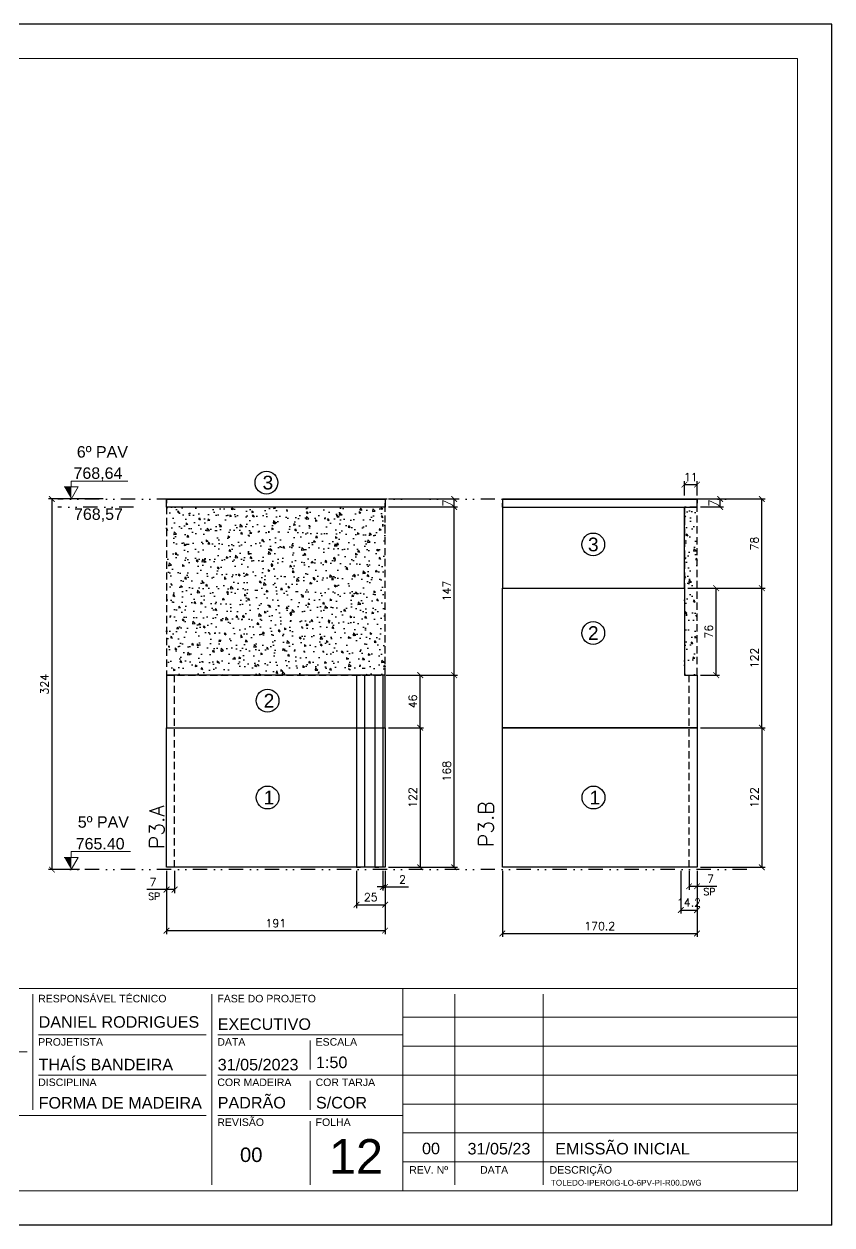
# Model space of a CAD drawing. Extents: x -23436 to 4767, y -4131 to 9755.
# Drawn here: x -19898 to -19191, y 5232 to 6282 of the extents above; entities that cross this region are included whole.
import ezdxf
from ezdxf.enums import TextEntityAlignment as Align

# ---------------------------------------------------------------- set-up
doc = ezdxf.new("R2010")
doc.units = 0
doc.header["$PDMODE"] = 2
doc.header["$PDSIZE"] = 10
doc.linetypes.add('DIVIDE2', pattern=[0.625, 0.25, -0.125, 0, -0.125, 0, -0.125])
doc.linetypes.add('HIDDEN', pattern=[9.525, 6.35, -3.175])
doc.layers.get('0').update_dxf_attribs({"lineweight": 13})
doc.layers.get('Defpoints').update_dxf_attribs({"lineweight": 13})
for name, color, linetype, lineweight in [('A-GENM', 7, 'Continuous', 18), ('FOLHA MB', 7, 'Continuous', 13), ('N° FOLHA', 5, 'Continuous', 13), ('S-FNDN', 7, 'Continuous', 25), ('Sarr 2.2x7', 40, 'Continuous', 9), ('Texto Seção', 7, 'Continuous', 15)]:
    doc.layers.add(name, color=color, linetype=linetype, lineweight=lineweight)
for name, color, linetype in [('Concreto', 250, 'HIDDEN'), ('Cota', 4, 'Continuous'), ('MB Logo', 254, 'Continuous'), ('Nível', 160, 'Continuous'), ('Painéis', 30, 'Continuous'), ('Romaneio', 10, 'Continuous'), ('Sarr 7x7', 104, 'Continuous'), ('Sarrafo de Pressão', 42, 'HIDDEN'), ('Texto Nível', 251, 'Continuous')]:
    doc.layers.add(name, color=color, linetype=linetype)
doc.layers.add('Laje_Perimetro', color=7, linetype='Continuous', plot=False)
doc.styles.add('ARIAL', font='arial.ttf', dxfattribs={"oblique": 15, "height": 25})
doc.styles.add('MB_C01', font='arial.ttf', dxfattribs={"height": 1.3})
doc.styles.add('MB_C02', font='arial.ttf', dxfattribs={"height": 2})
doc.styles.add('MB_C03', font='arial.ttf', dxfattribs={"height": 2.5})
doc.styles.add('MB_C04', font='arial.ttf', dxfattribs={"height": 6})
doc.styles.add('REGUA-120', font='ROMANS.shx', dxfattribs={"height": 15})
doc.styles.add('ROMANS', font='romans.shx')
doc.dimstyles.new('Cota Paínel', dxfattribs={"dimtxt": 7, "dimasz": 5, "dimexe": 3, "dimexo": 3, "dimgap": 3, "dimtad": 1, "dimdec": 1, "dimzin": 12, "dimdsep": 46, "dimtxsty": 'ROMANS', "dimblk": 'ARCHTICK', "dimcen": 0, "dimclrd": 4, "dimclre": 4, "dimclrt": 1, "dimadec": 1, "dimazin": 3, "dimtfac": 1, "dimtdec": 1, "dimtmove": 0, "dimatfit": 3, "dimldrblk": 'OBLIQUE', "dimfxl": 0, "dimtolj": 1, "dimtzin": 12, "dimarcsym": 0})
doc.dimstyles.new('PAINEL', dxfattribs={"dimtxt": 7, "dimasz": 5, "dimexe": 3, "dimexo": 3, "dimgap": 3, "dimtad": 1, "dimdec": 1, "dimzin": 12, "dimdsep": 46, "dimtxsty": 'ROMANS', "dimblk": 'ARCHTICK', "dimcen": 0, "dimclrd": 4, "dimclre": 4, "dimclrt": 1, "dimadec": 1, "dimazin": 3, "dimtfac": 1, "dimtdec": 1, "dimtmove": 0, "dimatfit": 3, "dimldrblk": 'OBLIQUE', "dimfxl": 0, "dimtolj": 1, "dimtzin": 12, "dimarcsym": 0})

# ---------------------------------------------------------------- blocks, each defined once
blk = doc.blocks.new('A$C169d8357')
at = {"layer": 'FOLHA MB', "color": 1}
for p, q in [((1109.8, 356.7), (70, 356.7)), ((786.6, 351.7), (786.6, 250.7)), ((943.1, 351.7), (943.1, 185)), ((1109.8, 356.7), (1109.8, 179.9)), ((1455, 356.7), (1109.8, 356.7)), ((1155.3, 185), (1155.3, 351.7)), ((1232.6, 351.7), (1232.6, 185)), ((1455, 331.5), (1109.8, 331.5)), ((938.1, 316.3), (791.6, 316.3)), ((1109.8, 316.3), (948.2, 316.3)), ((1029, 311.3), (1029, 286)), ((1455, 306.2), (1109.8, 306.2)), ((781.5, 301.2), (450.7, 301.2)), ((938.1, 281), (791.6, 281)), ((1109.8, 281), (948.2, 281)), ((1029, 275.9), (1029, 250.7)), ((1455, 281), (1109.8, 281)), ((1455, 255.7), (1109.8, 255.7)), ((938.1, 245.6), (450.7, 245.6)), ((1109.8, 245.6), (948.2, 245.6)), ((1029, 240.6), (1029, 185)), ((1455, 230.4), (1109.8, 230.4)), ((1455, 205.2), (1109.8, 205.2))]:
    blk.add_line(p, q, dxfattribs=at)
for points in [[(0, 1199.9), (0, 149.9), (1485, 149.9), (1485, 1199.9)], [(70, 1169.9), (70, 179.9), (1455, 179.9), (1455, 1169.9)]]:
    blk.add_lwpolyline(points, close=True, dxfattribs=at)
at = {"layer": 'FOLHA MB', "color": 6, "style": 'MB_C01'}
for s, height, p in [('RESPONSÁVEL TÉCNICO', 6.566, (791.2, 344.6)), ('FASE DO PROJETO', 6.566, (947.8, 344.6)), ('PROJETISTA', 6.57, (791.2, 306.7)), ('DATA', 6.57, (947.8, 306.7)), ('ESCALA', 6.57, (1033.7, 306.7)), ('DISCIPLINA', 6.57, (791.2, 271.4)), ('COR MADEIRA', 6.566, (947.8, 271.4)), ('COR TARJA', 6.57, (1033.7, 271.4)), ('REVISÃO', 6.57, (947.8, 236.5)), ('FOLHA', 6.57, (1033.7, 236.5))]:
    blk.add_text(s, height=height, dxfattribs=at).set_placement(p)
at = {"layer": 'FOLHA MB', "color": 5}
for s, height, style, p in [('DANIEL RODRIGUES', 10.102, 'MB_C02', (791.6, 322.4)), ('EXECUTIVO', 10.1, 'MB_C02', (948.1, 320.5)), ('THAÍS BANDEIRA', 10.102, 'MB_C02', (791.5, 285.1)), ('31/05/2023', 10.1, 'MB_C02', (948.1, 285.1)), ('1:50', 10.1, 'MB_C02', (1034, 287.1)), ('PADRÃO', 10.1, 'MB_C02', (948.1, 251.8)), ('FORMA DE MADEIRA', 10.102, 'MB_C02', (791.6, 251.7)), ('S/COR', 10.1, 'MB_C02', (1034, 251.8)), ('00', 10.1, 'MB_C02', (1126.7, 211.8)), ('31/05/23', 10.1, 'MB_C02', (1166.5, 211.6)), ('EMISSÃO INICIAL', 10.102, 'MB_C02', (1243.1, 211.6)), ('00', 12.63, 'MB_C03', (967.6, 205))]:
    blk.add_text(s, height=height, dxfattribs=dict(at, style=style)).set_placement(p)
at = {"layer": 'FOLHA MB', "color": 6, "style": 'MB_C01'}
for s, p in [('REV. Nº', (1132.5, 198.1)), ('DATA', (1189.7, 198.1)), ('DESCRIÇÃO', (1265.5, 198.1))]:
    blk.add_text(s, height=6.57, dxfattribs=at).set_placement(p, align=Align.MIDDLE_CENTER)
at = {"layer": 'FOLHA MB', "insert": (1239.4, 189.4), "char_height": 5.051, "width": 210.818, "attachment_point": 1, "style": 'MB_C04'}
blk.add_mtext('TOLEDO-IPEROIG-LO-6PV-PI-R00.DWG', dxfattribs=at)
blk = doc.blocks.new('_ArchTick')
at = {"color": 0, "linetype": 'ByBlock', "const_width": 0.15}
blk.add_lwpolyline([(-0.5, -0.5), (0.5, 0.5)], dxfattribs=at)
blk = doc.blocks.new('*D1517')
at = {"layer": 'Cota', "color": 4, "lineweight": -2, "transparency": 16777216}
for p, q in [((-19773, 5542), (-19773, 5522.5)), ((-19766, 5542), (-19766, 5522.5)), ((-19773, 5525.5), (-19790.2, 5525.5)), ((-19766, 5525.5), (-19773, 5525.5))]:
    blk.add_line(p, q, dxfattribs=at)
at = {"layer": 'Defpoints', "color": 0, "transparency": 16777216}
for p in [(-19773, 5545), (-19766, 5545), (-19773, 5525.5)]:
    blk.add_point(p, dxfattribs=at)
at = {"layer": 'Cota', "color": 4, "lineweight": -2, "transparency": 16777216, "xscale": 5, "yscale": 5, "zscale": 5, "rotation": 180}
blk.add_blockref('_ArchTick', (-19773, 5525.5), dxfattribs=at)
at = {"layer": 'Cota', "color": 4, "lineweight": -2, "transparency": 16777216, "xscale": 5, "yscale": 5, "zscale": 5}
blk.add_blockref('_ArchTick', (-19766, 5525.5), dxfattribs=at)
at = {"layer": 'Cota', "color": 1, "transparency": 16777216, "insert": (-19784.9, 5532), "char_height": 7, "attachment_point": 5, "style": 'ROMANS'}
blk.add_mtext('\\A1;7', dxfattribs=at)
blk = doc.blocks.new('_OBLIQUE')
at = {"color": 0, "linetype": 'ByBlock', "lineweight": -2}
for p, q in [((0, 0), (-1, 0)), ((-0.5, -0.5), (0.5, 0.5))]:
    blk.add_line(p, q, dxfattribs=at)
blk = doc.blocks.new('*D1518')
at = {"layer": 'Cota', "color": 4, "lineweight": -2, "transparency": 16777216}
for p, q in [((-19579, 5667), (-19548.3, 5667)), ((-19551.3, 5667), (-19551.3, 5545)), ((-19579, 5545), (-19548.3, 5545))]:
    blk.add_line(p, q, dxfattribs=at)
at = {"layer": 'Defpoints', "color": 0, "transparency": 16777216}
for p in [(-19582, 5667), (-19582, 5545), (-19551.3, 5545)]:
    blk.add_point(p, dxfattribs=at)
at = {"layer": 'Cota', "color": 4, "lineweight": -2, "transparency": 16777216, "xscale": 5, "yscale": 5, "zscale": 5}
for p, rotation in [((-19551.3, 5667), 90), ((-19551.3, 5545), 270)]:
    blk.add_blockref('_ArchTick', p, dxfattribs=dict(at, rotation=rotation))
at = {"layer": 'Cota', "color": 1, "transparency": 16777216, "insert": (-19557.8, 5606), "char_height": 7, "attachment_point": 5, "rotation": 90, "style": 'ROMANS'}
blk.add_mtext('\\A1;122', dxfattribs=at)
blk = doc.blocks.new('*D1519')
at = {"layer": 'Cota', "color": 4, "lineweight": -2, "transparency": 16777216}
for p, q in [((-19773, 5542), (-19773, 5486.6)), ((-19582, 5542), (-19582, 5486.6)), ((-19773, 5489.6), (-19582, 5489.6))]:
    blk.add_line(p, q, dxfattribs=at)
at = {"layer": 'Defpoints', "color": 0, "transparency": 16777216}
for p in [(-19773, 5545), (-19582, 5545), (-19582, 5489.6)]:
    blk.add_point(p, dxfattribs=at)
at = {"layer": 'Cota', "color": 4, "lineweight": -2, "transparency": 16777216, "xscale": 5, "yscale": 5, "zscale": 5, "rotation": 180}
blk.add_blockref('_ArchTick', (-19773, 5489.6), dxfattribs=at)
at = {"layer": 'Cota', "color": 4, "lineweight": -2, "transparency": 16777216, "xscale": 5, "yscale": 5, "zscale": 5}
blk.add_blockref('_ArchTick', (-19582, 5489.6), dxfattribs=at)
at = {"layer": 'Cota', "color": 1, "transparency": 16777216, "insert": (-19677.5, 5496.1), "char_height": 7, "attachment_point": 5, "style": 'ROMANS'}
blk.add_mtext('\\A1;191', dxfattribs=at)
blk = doc.blocks.new('*D1520')
at = {"layer": 'Defpoints', "color": 0, "transparency": 16777216}
for p in [(-19584, 5545), (-19582, 5545), (-19582, 5527.8)]:
    blk.add_point(p, dxfattribs=at)
at = {"layer": 'S-FNDN', "color": 4, "lineweight": -2, "transparency": 16777216}
for p, q in [((-19584, 5542), (-19584, 5524.8)), ((-19582, 5542), (-19582, 5524.8)), ((-19584, 5527.8), (-19589, 5527.8)), ((-19584, 5527.8), (-19582, 5527.8)), ((-19582, 5527.8), (-19561.4, 5527.8))]:
    blk.add_line(p, q, dxfattribs=at)
at = {"layer": 'S-FNDN', "color": 4, "lineweight": -2, "transparency": 16777216, "xscale": 5, "yscale": 5, "zscale": 5}
blk.add_blockref('_ArchTick', (-19584, 5527.8), dxfattribs=at)
at = {"layer": 'S-FNDN', "color": 4, "lineweight": -2, "transparency": 16777216, "xscale": 5, "yscale": 5, "zscale": 5, "rotation": 180}
blk.add_blockref('_ArchTick', (-19582, 5527.8), dxfattribs=at)
at = {"layer": 'S-FNDN', "color": 1, "transparency": 16777216, "insert": (-19566.7, 5534.3), "char_height": 7, "attachment_point": 5, "style": 'ROMANS'}
blk.add_mtext('\\A1;2', dxfattribs=at)
blk = doc.blocks.new('*D1521')
at = {"layer": 'Defpoints', "color": 0, "transparency": 16777216}
for p in [(-19607, 5545), (-19582, 5545), (-19582, 5512.3)]:
    blk.add_point(p, dxfattribs=at)
at = {"layer": 'S-FNDN', "color": 4, "lineweight": -2, "transparency": 16777216}
for p, q in [((-19607, 5542), (-19607, 5509.3)), ((-19582, 5542), (-19582, 5509.3)), ((-19607, 5512.3), (-19582, 5512.3))]:
    blk.add_line(p, q, dxfattribs=at)
at = {"layer": 'S-FNDN', "color": 4, "lineweight": -2, "transparency": 16777216, "xscale": 5, "yscale": 5, "zscale": 5, "rotation": 180}
blk.add_blockref('_ArchTick', (-19607, 5512.3), dxfattribs=at)
at = {"layer": 'S-FNDN', "color": 4, "lineweight": -2, "transparency": 16777216, "xscale": 5, "yscale": 5, "zscale": 5}
blk.add_blockref('_ArchTick', (-19582, 5512.3), dxfattribs=at)
at = {"layer": 'S-FNDN', "color": 1, "transparency": 16777216, "insert": (-19594.5, 5518.8), "char_height": 7, "attachment_point": 5, "style": 'ROMANS'}
blk.add_mtext('\\A1;25', dxfattribs=at)
blk = doc.blocks.new('*D1522')
at = {"layer": 'Cota', "color": 4, "lineweight": -2, "transparency": 16777216}
for p, q in [((-19579, 5867), (-19518.6, 5867)), ((-19579, 5860), (-19518.6, 5860)), ((-19521.6, 5860), (-19521.6, 5867))]:
    blk.add_line(p, q, dxfattribs=at)
at = {"layer": 'Defpoints', "color": 0, "transparency": 16777216}
for p in [(-19582, 5867), (-19582, 5860), (-19521.6, 5867)]:
    blk.add_point(p, dxfattribs=at)
at = {"layer": 'Cota', "color": 4, "lineweight": -2, "transparency": 16777216, "xscale": 5, "yscale": 5, "zscale": 5}
for p, rotation in [((-19521.6, 5867), 90), ((-19521.6, 5860), 270)]:
    blk.add_blockref('_ArchTick', p, dxfattribs=dict(at, rotation=rotation))
at = {"layer": 'Cota', "color": 1, "transparency": 16777216, "insert": (-19528.1, 5863.5), "char_height": 7, "attachment_point": 5, "rotation": 90, "style": 'ROMANS'}
blk.add_mtext('\\A1;7', dxfattribs=at)
blk = doc.blocks.new('*D1552')
at = {"layer": 'Cota', "color": 4, "lineweight": -2, "transparency": 16777216}
for p, q in [((-19581, 5713), (-19548.3, 5713)), ((-19551.3, 5667), (-19551.3, 5713)), ((-19579, 5667), (-19548.3, 5667))]:
    blk.add_line(p, q, dxfattribs=at)
at = {"layer": 'Defpoints', "color": 0, "transparency": 16777216}
for p in [(-19584, 5713), (-19551.3, 5713), (-19582, 5667)]:
    blk.add_point(p, dxfattribs=at)
at = {"layer": 'Cota', "color": 4, "lineweight": -2, "transparency": 16777216, "xscale": 5, "yscale": 5, "zscale": 5}
for p, rotation in [((-19551.3, 5713), 90), ((-19551.3, 5667), 270)]:
    blk.add_blockref('_ArchTick', p, dxfattribs=dict(at, rotation=rotation))
at = {"layer": 'Cota', "color": 1, "transparency": 16777216, "insert": (-19557.8, 5690), "char_height": 7, "attachment_point": 5, "rotation": 90, "style": 'ROMANS'}
blk.add_mtext('\\A1;46', dxfattribs=at)
blk = doc.blocks.new('*D1553')
at = {"layer": 'Cota', "color": 4, "lineweight": -2, "transparency": 16777216}
for p, q in [((-19579, 5860), (-19518.6, 5860)), ((-19521.6, 5713), (-19521.6, 5860)), ((-19579, 5713), (-19518.6, 5713))]:
    blk.add_line(p, q, dxfattribs=at)
at = {"layer": 'Defpoints', "color": 0, "transparency": 16777216}
for p in [(-19582, 5860), (-19521.6, 5860), (-19582, 5713)]:
    blk.add_point(p, dxfattribs=at)
at = {"layer": 'Cota', "color": 4, "lineweight": -2, "transparency": 16777216, "xscale": 5, "yscale": 5, "zscale": 5}
for p, rotation in [((-19521.6, 5860), 90), ((-19521.6, 5713), 270)]:
    blk.add_blockref('_ArchTick', p, dxfattribs=dict(at, rotation=rotation))
at = {"layer": 'Cota', "color": 1, "transparency": 16777216, "insert": (-19528.1, 5786.5), "char_height": 7, "attachment_point": 5, "rotation": 90, "style": 'ROMANS'}
blk.add_mtext('\\A1;147', dxfattribs=at)
blk = doc.blocks.new('*D1554')
at = {"layer": 'Cota', "color": 4, "lineweight": -2, "transparency": 16777216}
for p, q in [((-19581, 5713), (-19518.6, 5713)), ((-19521.6, 5545), (-19521.6, 5713)), ((-19579, 5545), (-19518.6, 5545))]:
    blk.add_line(p, q, dxfattribs=at)
at = {"layer": 'Defpoints', "color": 0, "transparency": 16777216}
for p in [(-19584, 5713), (-19521.6, 5713), (-19582, 5545)]:
    blk.add_point(p, dxfattribs=at)
at = {"layer": 'Cota', "color": 4, "lineweight": -2, "transparency": 16777216, "xscale": 5, "yscale": 5, "zscale": 5}
for p, rotation in [((-19521.6, 5713), 90), ((-19521.6, 5545), 270)]:
    blk.add_blockref('_ArchTick', p, dxfattribs=dict(at, rotation=rotation))
at = {"layer": 'Cota', "color": 1, "transparency": 16777216, "insert": (-19528.1, 5629), "char_height": 7, "attachment_point": 5, "rotation": 90, "style": 'ROMANS'}
blk.add_mtext('\\A1;168', dxfattribs=at)
blk = doc.blocks.new('*D1590')
at = {"layer": 'Cota', "color": 4, "lineweight": -2, "transparency": 16777216}
for p, q in [((-19479.5, 5542), (-19479.5, 5484.1)), ((-19309.3, 5542), (-19309.3, 5484.1)), ((-19479.5, 5487.1), (-19309.3, 5487.1))]:
    blk.add_line(p, q, dxfattribs=at)
at = {"layer": 'Defpoints', "color": 0, "transparency": 16777216}
for p in [(-19479.5, 5545), (-19309.3, 5545), (-19309.3, 5487.1)]:
    blk.add_point(p, dxfattribs=at)
at = {"layer": 'Cota', "color": 4, "lineweight": -2, "transparency": 16777216, "xscale": 5, "yscale": 5, "zscale": 5, "rotation": 180}
blk.add_blockref('_ArchTick', (-19479.5, 5487.1), dxfattribs=at)
at = {"layer": 'Cota', "color": 4, "lineweight": -2, "transparency": 16777216, "xscale": 5, "yscale": 5, "zscale": 5}
blk.add_blockref('_ArchTick', (-19309.3, 5487.1), dxfattribs=at)
at = {"layer": 'Cota', "color": 1, "transparency": 16777216, "insert": (-19394.4, 5493.6), "char_height": 7, "attachment_point": 5, "style": 'ROMANS'}
blk.add_mtext('\\A1;170.2', dxfattribs=at)
blk = doc.blocks.new('*D1591')
at = {"layer": 'Cota', "color": 4, "lineweight": -2, "transparency": 16777216}
for p, q in [((-19306.3, 5667), (-19249.7, 5667)), ((-19252.7, 5667), (-19252.7, 5545)), ((-19306.3, 5545), (-19249.7, 5545))]:
    blk.add_line(p, q, dxfattribs=at)
at = {"layer": 'Defpoints', "color": 0, "transparency": 16777216}
for p in [(-19309.3, 5667), (-19309.3, 5545), (-19252.7, 5545)]:
    blk.add_point(p, dxfattribs=at)
at = {"layer": 'Cota', "color": 4, "lineweight": -2, "transparency": 16777216, "xscale": 5, "yscale": 5, "zscale": 5}
for p, rotation in [((-19252.7, 5667), 90), ((-19252.7, 5545), 270)]:
    blk.add_blockref('_ArchTick', p, dxfattribs=dict(at, rotation=rotation))
at = {"layer": 'Cota', "color": 1, "transparency": 16777216, "insert": (-19259.2, 5606), "char_height": 7, "attachment_point": 5, "rotation": 90, "style": 'ROMANS'}
blk.add_mtext('\\A1;122', dxfattribs=at)
blk = doc.blocks.new('*D1592')
at = {"layer": 'Cota', "color": 4, "lineweight": -2, "transparency": 16777216}
for p, q in [((-19317.3, 5867), (-19249.7, 5867)), ((-19252.7, 5789), (-19252.7, 5867)), ((-19317.3, 5789), (-19249.7, 5789))]:
    blk.add_line(p, q, dxfattribs=at)
at = {"layer": 'Defpoints', "color": 0, "transparency": 16777216}
for p in [(-19320.3, 5867), (-19252.7, 5867), (-19320.3, 5789)]:
    blk.add_point(p, dxfattribs=at)
at = {"layer": 'Cota', "color": 4, "lineweight": -2, "transparency": 16777216, "xscale": 5, "yscale": 5, "zscale": 5}
for p, rotation in [((-19252.7, 5867), 90), ((-19252.7, 5789), 270)]:
    blk.add_blockref('_ArchTick', p, dxfattribs=dict(at, rotation=rotation))
at = {"layer": 'Cota', "color": 1, "transparency": 16777216, "insert": (-19259.2, 5828), "char_height": 7, "attachment_point": 5, "rotation": 90, "style": 'ROMANS'}
blk.add_mtext('\\A1;78', dxfattribs=at)
blk = doc.blocks.new('*D1593')
at = {"layer": 'Cota', "color": 4, "lineweight": -2, "transparency": 16777216}
for p, q in [((-19323.5, 5542), (-19323.5, 5504.6)), ((-19309.3, 5542), (-19309.3, 5504.6)), ((-19323.5, 5507.6), (-19309.3, 5507.6))]:
    blk.add_line(p, q, dxfattribs=at)
at = {"layer": 'Defpoints', "color": 0, "transparency": 16777216}
for p in [(-19323.5, 5545), (-19309.3, 5545), (-19309.3, 5507.6)]:
    blk.add_point(p, dxfattribs=at)
at = {"layer": 'Cota', "color": 4, "lineweight": -2, "transparency": 16777216, "xscale": 5, "yscale": 5, "zscale": 5, "rotation": 180}
blk.add_blockref('_ArchTick', (-19323.5, 5507.6), dxfattribs=at)
at = {"layer": 'Cota', "color": 4, "lineweight": -2, "transparency": 16777216, "xscale": 5, "yscale": 5, "zscale": 5}
blk.add_blockref('_ArchTick', (-19309.3, 5507.6), dxfattribs=at)
at = {"layer": 'Cota', "color": 1, "transparency": 16777216, "insert": (-19316.4, 5514.1), "char_height": 7, "attachment_point": 5, "style": 'ROMANS'}
blk.add_mtext('\\A1;14.2', dxfattribs=at)
blk = doc.blocks.new('*D1594')
at = {"layer": 'Cota', "color": 4, "lineweight": -2, "transparency": 16777216}
for p, q in [((-19316.3, 5542), (-19316.3, 5525.4)), ((-19309.3, 5542), (-19309.3, 5525.4)), ((-19316.3, 5528.4), (-19309.3, 5528.4)), ((-19309.3, 5528.4), (-19292.1, 5528.4))]:
    blk.add_line(p, q, dxfattribs=at)
at = {"layer": 'Defpoints', "color": 0, "transparency": 16777216}
for p in [(-19316.3, 5545), (-19309.3, 5545), (-19309.3, 5528.4)]:
    blk.add_point(p, dxfattribs=at)
at = {"layer": 'Cota', "color": 4, "lineweight": -2, "transparency": 16777216, "xscale": 5, "yscale": 5, "zscale": 5, "rotation": 180}
blk.add_blockref('_ArchTick', (-19316.3, 5528.4), dxfattribs=at)
at = {"layer": 'Cota', "color": 4, "lineweight": -2, "transparency": 16777216, "xscale": 5, "yscale": 5, "zscale": 5}
blk.add_blockref('_ArchTick', (-19309.3, 5528.4), dxfattribs=at)
at = {"layer": 'Cota', "color": 1, "transparency": 16777216, "insert": (-19297.5, 5534.9), "char_height": 7, "attachment_point": 5, "style": 'ROMANS'}
blk.add_mtext('\\A1;7', dxfattribs=at)
blk = doc.blocks.new('*D1595')
at = {"layer": 'Cota', "color": 4, "lineweight": -2, "transparency": 16777216}
for p, q in [((-19317.3, 5789), (-19249.7, 5789)), ((-19252.7, 5667), (-19252.7, 5789)), ((-19306.3, 5667), (-19249.7, 5667))]:
    blk.add_line(p, q, dxfattribs=at)
at = {"layer": 'Defpoints', "color": 0, "transparency": 16777216}
for p in [(-19320.3, 5789), (-19252.7, 5789), (-19309.3, 5667)]:
    blk.add_point(p, dxfattribs=at)
at = {"layer": 'Cota', "color": 4, "lineweight": -2, "transparency": 16777216, "xscale": 5, "yscale": 5, "zscale": 5}
for p, rotation in [((-19252.7, 5789), 90), ((-19252.7, 5667), 270)]:
    blk.add_blockref('_ArchTick', p, dxfattribs=dict(at, rotation=rotation))
at = {"layer": 'Cota', "color": 1, "transparency": 16777216, "insert": (-19259.2, 5728), "char_height": 7, "attachment_point": 5, "rotation": 90, "style": 'ROMANS'}
blk.add_mtext('\\A1;122', dxfattribs=at)
blk = doc.blocks.new('*D1596')
at = {"layer": 'Cota', "color": 4, "lineweight": -2, "transparency": 16777216}
for p, q in [((-19320.3, 5870), (-19320.3, 5882.6)), ((-19309.3, 5870), (-19309.3, 5882.6)), ((-19320.3, 5879.6), (-19309.3, 5879.6))]:
    blk.add_line(p, q, dxfattribs=at)
at = {"layer": 'Defpoints', "color": 0, "transparency": 16777216}
for p in [(-19309.3, 5879.6), (-19320.3, 5867), (-19309.3, 5867)]:
    blk.add_point(p, dxfattribs=at)
at = {"layer": 'Cota', "color": 4, "lineweight": -2, "transparency": 16777216, "xscale": 5, "yscale": 5, "zscale": 5, "rotation": 180}
blk.add_blockref('_ArchTick', (-19320.3, 5879.6), dxfattribs=at)
at = {"layer": 'Cota', "color": 4, "lineweight": -2, "transparency": 16777216, "xscale": 5, "yscale": 5, "zscale": 5}
blk.add_blockref('_ArchTick', (-19309.3, 5879.6), dxfattribs=at)
at = {"layer": 'Cota', "color": 1, "transparency": 16777216, "insert": (-19314.8, 5886.1), "char_height": 7, "attachment_point": 5, "style": 'ROMANS'}
blk.add_mtext('\\A1;11', dxfattribs=at)
blk = doc.blocks.new('*D1597')
at = {"layer": 'Cota', "color": 4, "lineweight": -2, "transparency": 16777216}
for p, q in [((-19317.3, 5789), (-19289.6, 5789)), ((-19292.6, 5713), (-19292.6, 5789)), ((-19306.3, 5713), (-19289.6, 5713))]:
    blk.add_line(p, q, dxfattribs=at)
at = {"layer": 'Defpoints', "color": 0, "transparency": 16777216}
for p in [(-19320.3, 5789), (-19292.6, 5789), (-19309.3, 5713)]:
    blk.add_point(p, dxfattribs=at)
at = {"layer": 'Cota', "color": 4, "lineweight": -2, "transparency": 16777216, "xscale": 5, "yscale": 5, "zscale": 5}
for p, rotation in [((-19292.6, 5789), 90), ((-19292.6, 5713), 270)]:
    blk.add_blockref('_ArchTick', p, dxfattribs=dict(at, rotation=rotation))
at = {"layer": 'Cota', "color": 1, "transparency": 16777216, "insert": (-19299.1, 5751), "char_height": 7, "attachment_point": 5, "rotation": 90, "style": 'ROMANS'}
blk.add_mtext('\\A1;76', dxfattribs=at)
blk = doc.blocks.new('*D1599')
at = {"layer": 'A-GENM', "color": 4, "lineweight": -2, "transparency": 16777216}
for p, q in [((-19306.3, 5867), (-19286.1, 5867)), ((-19306.3, 5860), (-19286.1, 5860)), ((-19289.1, 5860), (-19289.1, 5867))]:
    blk.add_line(p, q, dxfattribs=at)
at = {"layer": 'Defpoints', "color": 0, "transparency": 16777216}
for p in [(-19309.3, 5867), (-19309.3, 5860), (-19289.1, 5867)]:
    blk.add_point(p, dxfattribs=at)
at = {"layer": 'A-GENM', "color": 4, "lineweight": -2, "transparency": 16777216, "xscale": 5, "yscale": 5, "zscale": 5}
for p, rotation in [((-19289.1, 5867), 90), ((-19289.1, 5860), 270)]:
    blk.add_blockref('_ArchTick', p, dxfattribs=dict(at, rotation=rotation))
at = {"layer": 'A-GENM', "color": 1, "transparency": 16777216, "insert": (-19295.6, 5863.5), "char_height": 7, "attachment_point": 5, "rotation": 90, "style": 'ROMANS'}
blk.add_mtext('\\A1;7', dxfattribs=at)
blk = doc.blocks.new('*D1638')
at = {"layer": 'Cota', "color": 4, "lineweight": -2, "transparency": 16777216}
for p, q in [((-19828.5, 5867), (-19876.2, 5867)), ((-19873.2, 5867), (-19873.2, 5543)), ((-19849.2, 5543), (-19876.2, 5543))]:
    blk.add_line(p, q, dxfattribs=at)
at = {"layer": 'Defpoints', "color": 0, "transparency": 16777216}
for p in [(-19825.5, 5867), (-19873.2, 5543), (-19846.2, 5543)]:
    blk.add_point(p, dxfattribs=at)
at = {"layer": 'Cota', "color": 4, "lineweight": -2, "transparency": 16777216, "xscale": 5, "yscale": 5, "zscale": 5}
for p, rotation in [((-19873.2, 5867), 90), ((-19873.2, 5543), 270)]:
    blk.add_blockref('_ArchTick', p, dxfattribs=dict(at, rotation=rotation))
at = {"layer": 'Cota', "color": 1, "transparency": 16777216, "insert": (-19879.7, 5705), "char_height": 7, "attachment_point": 5, "rotation": 90, "style": 'ROMANS'}
blk.add_mtext('\\A1;324', dxfattribs=at)

msp = doc.modelspace()

# ---------------------------------------------------------------- hatches: boundary and pattern name
at = {"layer": 'Concreto'}
h = msp.add_hatch(dxfattribs=at)
h.set_pattern_fill('AR-CONC', color=256, scale=0.1, angle=-90)
h.set_pattern_definition([(320, (-4761.961, 15010.896), (-1.593909, -18.218467), [1.905, -20.955]), (265, (-4761.961, 15010.896), (19.105685, 3.524342), [1.524, -16.764058]), (10.45144, (-4762.094, 15009.378), (17.511775, -14.694125), [1.619, -17.809024]), (316.1842, (-4756.88, 15010.896), (-4.204233, -27.107904), [2.8575, -31.4325]), (6.63556, (-4757.231, 15008.637), (24.742612, -23.740413), [2.428502, -26.71356]), (261.18415, (-4756.88, 15010.896), (24.742612, -23.740413), [2.285997, -25.145973]), (291, (-4758.151, 15008.356), (-10.22652, -15.161439), [1.905, -20.955]), (236, (-4758.151, 15008.356), (18.418797, -6.180203), [1.524, -16.764]), (341.45145, (-4759.003, 15007.093), (8.192277, -21.341642), [1.619, -17.808994]), (307.5, (-4761.961, 15010.896), (8.455504, -0.3088603), [0, -16.5608, 0, -17.018, 0, -16.8275]), (277.5, (-4761.961, 15010.896), (10.0180575, -6.6819663), [0, -9.7028, 0, -16.1798, 0, -6.4135]), (237.5, (-4761.961, 15016.56), (-0.5728744, -13.5590595), [0, -6.35, 0, -19.812, 0, -26.289]), (227.5, (-4761.961, 15019.1), (2.542649, -14.812918), [0, -8.255, 0, -13.1572, 0, -18.669])])
h.paths.add_polyline_path([(-19773.043, 5712.972), (-19582.043, 5712.972), (-19582.043, 5859.972), (-19773.043, 5859.972)])
h = msp.add_hatch(dxfattribs=at)
h.set_pattern_fill('AR-CONC', color=256, scale=0.1, angle=-90)
h.set_pattern_definition([(320, (-1591.66, 14912.896), (-1.593909, -18.218467), [1.905, -20.955]), (265, (-1591.66, 14912.896), (19.105685, 3.524342), [1.524, -16.764058]), (10.45144, (-1591.793, 14911.378), (17.511775, -14.694125), [1.619001, -17.809024]), (316.1842, (-1586.58, 14912.896), (-4.204233, -27.107904), [2.8575, -31.4325]), (6.63556, (-1586.93, 14910.637), (24.742612, -23.740413), [2.428502, -26.71356]), (261.18415, (-1586.58, 14912.896), (24.742612, -23.740413), [2.285997, -25.145973]), (291, (-1587.85, 14910.356), (-10.22652, -15.161439), [1.905, -20.955]), (236, (-1587.85, 14910.356), (18.418797, -6.180203), [1.524, -16.764]), (341.45145, (-1588.703, 14909.093), (8.192277, -21.341642), [1.619001, -17.808994]), (307.5, (-1591.6606, 14912.896), (8.4555039, -0.3088603), [0, -16.5608, 0, -17.018, 0, -16.8275]), (277.5, (-1591.661, 14912.896), (10.0180575, -6.6819663), [0, -9.7028, 0, -16.1798, 0, -6.4135]), (237.5, (-1591.6606, 14918.56), (-0.5728744, -13.5590595), [0, -6.35, 0, -19.812, 0, -26.289]), (227.5, (-1591.661, 14921.1), (2.542649, -14.812918), [0, -8.255, 0, -13.1572, 0, -18.669])])
h.paths.add_polyline_path([(-19320.303, 5711.972), (-19309.303, 5711.972), (-19309.303, 5858.972), (-19320.303, 5858.972)])
at = {"layer": 'Sarr 2.2x7'}
h = msp.add_hatch(color=0, dxfattribs=at)
h.dxf.hatch_style = 1
h.paths.add_polyline_path([(-19856.344, 5877.656), (-19862.513, 5877.656), (-19856.344, 5866.972)])
h = msp.add_hatch(color=0, dxfattribs=at)
h.dxf.hatch_style = 1
h.paths.add_polyline_path([(-19856.344, 5553.656), (-19862.513, 5553.656), (-19856.344, 5542.972)])

# ---------------------------------------------------------------- linework, layer by layer
at = {"color": 0}
for p, q in [((-19862.513, 5877.656), (-19850.176, 5877.656)), ((-19856.344, 5866.972), (-19850.176, 5877.656)), ((-19862.513, 5553.656), (-19850.176, 5553.656)), ((-19856.344, 5542.972), (-19850.176, 5553.656))]:
    msp.add_line(p, q, dxfattribs=at)
for points in [[(-19856.344, 5877.656), (-19856.344, 5882.665), (-19806.939, 5882.665)], [(-19856.344, 5553.656), (-19856.344, 5558.665), (-19804.513, 5558.665)]]:
    msp.add_lwpolyline(points, dxfattribs=at)
at = {"layer": 'Concreto'}
for points in [[(-19773.043, 5712.972), (-19582.043, 5712.972), (-19582.043, 5859.972), (-19773.043, 5859.972)], [(-19320.303, 5712.972), (-19309.303, 5712.972), (-19309.303, 5859.972), (-19320.303, 5859.972)]]:
    msp.add_lwpolyline(points, close=True, dxfattribs=at)
at = {"layer": 'Laje_Perimetro'}
msp.add_lwpolyline([(-19191.377, 6282.259), (-20676.397, 6282.259), (-20676.397, 5232.259), (-19191.377, 5232.259)], close=True, dxfattribs=at)
at = {"layer": 'Nível', "color": 4, "linetype": 'DIVIDE2', "ltscale": 50}
msp.add_line((-19265.776, 5866.972), (-19868.074, 5866.972), dxfattribs=at)
at = {"layer": 'Nível', "linetype": 'DIVIDE2', "ltscale": 50}
for p, q in [((-19801.801, 5859.972), (-19868.074, 5859.972)), ((-19265.776, 5542.972), (-19868.074, 5542.972))]:
    msp.add_line(p, q, dxfattribs=at)
at = {"layer": 'Painéis', "color": 32, "true_color": 0xcd6928}
for points in [[(-19772.964, 5866.972), (-19581.964, 5866.972), (-19581.964, 5859.972), (-19772.964, 5859.972)], [(-19479.503, 5789.005), (-19320.303, 5789.005), (-19320.303, 5712.972), (-19309.303, 5712.972), (-19309.303, 5666.972), (-19479.503, 5666.972)], [(-19773.043, 5666.972), (-19582.043, 5666.972), (-19582.043, 5712.972), (-19773.043, 5712.972)], [(-19582.043, 5544.972), (-19773.043, 5544.972), (-19773.043, 5666.972), (-19582.043, 5666.972)], [(-19309.303, 5544.972), (-19479.503, 5544.972), (-19479.503, 5666.972), (-19309.303, 5666.972)]]:
    msp.add_lwpolyline(points, close=True, dxfattribs=at)
msp.add_lwpolyline([(-19320.303, 5866.972), (-19320.303, 5866.972), (-19320.303, 5866.972), (-19320.303, 5866.972), (-19479.503, 5866.972), (-19479.503, 5789.005), (-19320.303, 5789.005), (-19320.303, 5859.972), (-19309.303, 5859.972), (-19309.303, 5866.972), (-19320.303, 5866.972)], dxfattribs=at)
at = {"layer": 'Romaneio'}
for centre in [(-19685.681, 5881.323), (-19400.069, 5827.244), (-19400.069, 5749.744), (-19684.714, 5690.652), (-19684.714, 5605.972), (-19399.832, 5605.972)]:
    msp.add_circle(centre, 10, dxfattribs=at)
at = {"layer": 'Sarr 7x7', "color": 50}
for p, q in [((-19581.964, 5866.972), (-19773.043, 5866.972)), ((-19773.043, 5866.972), (-19773.043, 5863.472)), ((-19773.043, 5859.972), (-19773.043, 5863.472)), ((-19581.964, 5859.972), (-19773.043, 5859.972)), ((-19581.964, 5866.972), (-19581.964, 5863.472)), ((-19581.964, 5859.972), (-19581.964, 5863.472)), ((-19479.503, 5866.972), (-19479.503, 5863.472)), ((-19479.503, 5866.972), (-19309.303, 5866.972)), ((-19479.503, 5859.972), (-19479.503, 5863.472)), ((-19479.503, 5859.972), (-19309.303, 5859.972)), ((-19309.303, 5866.972), (-19309.303, 5863.472)), ((-19309.303, 5859.972), (-19309.303, 5863.472)), ((-19606.943, 5712.976), (-19607.043, 5544.98)), ((-19606.943, 5712.976), (-19603.443, 5712.974)), ((-19599.943, 5712.972), (-19603.443, 5712.974)), ((-19599.943, 5712.972), (-19600.043, 5544.976)), ((-19590.965, 5712.975), (-19591.043, 5544.975)), ((-19590.965, 5712.975), (-19587.465, 5712.973)), ((-19583.965, 5712.972), (-19587.465, 5712.973)), ((-19583.965, 5712.972), (-19584.043, 5544.972)), ((-19607.043, 5544.98), (-19603.543, 5544.978)), ((-19600.043, 5544.976), (-19603.543, 5544.978)), ((-19591.043, 5544.975), (-19587.543, 5544.973)), ((-19584.043, 5544.972), (-19587.543, 5544.973))]:
    msp.add_line(p, q, dxfattribs=at)
at = {"layer": 'Sarrafo de Pressão'}
for p, q in [((-19766.043, 5544.972), (-19766.043, 5712.972)), ((-19316.303, 5544.972), (-19316.303, 5712.972))]:
    msp.add_line(p, q, dxfattribs=at)

# ---------------------------------------------------------------- block references
at = {"layer": 'MB Logo'}
msp.add_blockref('A$C169d8357', (-20676.397, 5082.321), dxfattribs=at)

# ---------------------------------------------------------------- texts
at = {"layer": 'N° FOLHA', "color": 5, "style": 'MB_C04'}
msp.add_text('12', height=30.3061, dxfattribs=at).set_placement((-19630.93, 5277.003))
at = {"layer": 'Romaneio', "color": 0, "style": 'ARIAL'}
for s, p in [('3', (-19684.428, 5881.323)), ('3', (-19400.012, 5827.244)), ('2', (-19400.012, 5749.744)), ('2', (-19683.462, 5690.652)), ('1', (-19683.462, 5605.972)), ('1', (-19398.58, 5605.972))]:
    msp.add_text(s, height=12, dxfattribs=at).set_placement(p, align=Align.MIDDLE_CENTER)
at = {"layer": 'Texto Nível', "color": 251, "true_color": 0x636466, "style": 'ARIAL'}
for s, p in [('6º PAV', (-19806.732, 5903.199)), ('768,64', (-19811.598, 5884.607)), ('768,57', (-19811.142, 5848.752)), ('5º PAV', (-19805.88, 5579.594)), ('765.40', (-19809.68, 5560.628))]:
    msp.add_text(s, height=10, dxfattribs=at).set_placement(p, align=Align.RIGHT)
at = {"layer": 'Texto Seção', "char_height": 13, "width": 285.32988, "attachment_point": 7, "rotation": 90, "style": 'REGUA-120'}
for s, insert in [('P3.A', (-19775.016, 5560.938)), ('P3.B', (-19487.191, 5562.669))]:
    msp.add_mtext(s, dxfattribs=dict(at, insert=insert))
at = {"layer": 'Texto Seção', "char_height": 6, "style": 'ROMANS'}
for insert, attachment_point in [((-19293.243, 5520.72), 9), ((-19789.103, 5516.544), 7)]:
    msp.add_mtext('SP', dxfattribs=dict(at, insert=insert, attachment_point=attachment_point))

# ---------------------------------------------------------------- dimensions: what is measured, and where the dimension line sits
at = {"layer": 'A-GENM', "color": 6}
dim = msp.add_linear_dim(base=(-19289.088, 5866.972), p1=(-19309.303, 5859.972), p2=(-19309.303, 5866.972), angle=90, dimstyle='PAINEL', override={"dimarcsym": 2}, dxfattribs=at)
dim.commit()
dim.dimension.update_dxf_attribs({"geometry": '*D1599', "text_midpoint": (-19289.088, 5863.472), "dimtype": 160})
at = {"layer": 'Cota'}
dim = msp.add_linear_dim(base=(-19309.303, 5879.573), p1=(-19320.303, 5866.972), p2=(-19309.303, 5866.972), dimstyle='PAINEL', override={"dimarcsym": 2}, dxfattribs=at)
dim.commit()
dim.dimension.update_dxf_attribs({"geometry": '*D1596', "text_midpoint": (-19314.803, 5879.573), "dimtype": 160})
for base, p1, p2, picture, middle in [((-19873.162, 5542.972), (-19825.498, 5866.972), (-19846.221, 5542.972), '*D1638', (-19879.662, 5704.972)), ((-19521.59, 5859.972), (-19581.964, 5712.972), (-19582.043, 5859.972), '*D1553', (-19528.09, 5786.472)), ((-19252.744, 5789.005), (-19309.303, 5666.972), (-19320.303, 5789.005), '*D1595', (-19259.244, 5727.988)), ((-19292.579, 5789.005), (-19309.303, 5712.972), (-19320.303, 5789.005), '*D1597', (-19299.079, 5750.988)), ((-19521.59, 5712.972), (-19582.043, 5544.972), (-19583.965, 5712.972), '*D1554', (-19528.09, 5628.972))]:
    dim = msp.add_linear_dim(base=base, p1=p1, p2=p2, angle=90, dimstyle='PAINEL', override={"dimarcsym": 2}, dxfattribs=at)
    dim.commit()
    dim.dimension.update_dxf_attribs({"geometry": picture, "text_midpoint": middle})
for base, p1, p2, angle, picture, middle in [((-19521.59, 5866.972), (-19582.043, 5859.972), (-19581.964, 5866.972), 90, '*D1522', (-19521.59, 5863.472)), ((-19309.303, 5528.387), (-19316.303, 5544.972), (-19309.303, 5544.972), 180, '*D1594', (-19297.469, 5528.387))]:
    dim = msp.add_linear_dim(base=base, p1=p1, p2=p2, angle=angle, dimstyle='Cota Paínel', dxfattribs=at)
    dim.commit()
    dim.dimension.update_dxf_attribs({"geometry": picture, "text_midpoint": middle, "dimtype": 160})
at = {"layer": 'Cota', "color": 2}
dim = msp.add_linear_dim(base=(-19252.744, 5866.972), p1=(-19320.303, 5789.005), p2=(-19320.303, 5866.972), angle=90, dimstyle='Cota Paínel', dxfattribs=at)
dim.commit()
dim.dimension.update_dxf_attribs({"geometry": '*D1592', "text_midpoint": (-19259.244, 5827.988)})
at = {"layer": 'Cota'}
dim = msp.add_linear_dim(base=(-19551.262, 5712.972), p1=(-19582.043, 5666.972), p2=(-19583.965, 5712.972), angle=90, dimstyle='PAINEL', override={"dimarcsym": 2}, dxfattribs=at)
dim.commit()
dim.dimension.update_dxf_attribs({"geometry": '*D1552', "text_midpoint": (-19551.262, 5689.972), "dimtype": 160})
for base, p1, p2, angle, picture, middle in [((-19551.262, 5544.972), (-19582.043, 5666.972), (-19582.043, 5544.972), 90, '*D1518', (-19557.762, 5605.972)), ((-19252.744, 5544.972), (-19309.303, 5666.972), (-19309.303, 5544.972), 90, '*D1591', (-19259.244, 5605.972)), ((-19309.303, 5487.09), (-19479.503, 5544.972), (-19309.303, 5544.972), 180, '*D1590', (-19394.403, 5493.59))]:
    dim = msp.add_linear_dim(base=base, p1=p1, p2=p2, angle=angle, dimstyle='Cota Paínel', dxfattribs=at)
    dim.commit()
    dim.dimension.update_dxf_attribs({"geometry": picture, "text_midpoint": middle})
dim = msp.add_linear_dim(base=(-19773.043, 5525.494), p1=(-19766.043, 5544.972), p2=(-19773.043, 5544.972), dimstyle='Cota Paínel', dxfattribs=at)
dim.commit()
dim.dimension.update_dxf_attribs({"geometry": '*D1517', "text_midpoint": (-19784.877, 5525.494), "dimtype": 160})
at = {"layer": 'Cota', "color": 2}
dim = msp.add_linear_dim(base=(-19582.043, 5489.631), p1=(-19773.043, 5544.972), p2=(-19582.043, 5544.972), dimstyle='Cota Paínel', dxfattribs=at)
dim.commit()
dim.dimension.update_dxf_attribs({"geometry": '*D1519', "text_midpoint": (-19677.543, 5496.131)})
dim = msp.add_linear_dim(base=(-19309.303, 5507.591), p1=(-19323.503, 5544.972), p2=(-19309.303, 5544.972), dimstyle='Cota Paínel', dxfattribs=at)
dim.commit()
dim.dimension.update_dxf_attribs({"geometry": '*D1593', "text_midpoint": (-19316.403, 5507.591), "dimtype": 160})
at = {"layer": 'S-FNDN', "color": 3}
for base, p1, picture, middle in [((-19582.043, 5512.275), (-19607.043, 5544.98), '*D1521', (-19594.543, 5518.775)), ((-19582.043, 5527.758), (-19584.043, 5544.972), '*D1520', (-19566.71, 5534.258))]:
    dim = msp.add_linear_dim(base=base, p1=p1, p2=(-19582.043, 5544.972), dimstyle='PAINEL', override={"dimarcsym": 2}, dxfattribs=at)
    dim.commit()
    dim.dimension.update_dxf_attribs({"geometry": picture, "text_midpoint": middle})

doc.saveas('drawing.dxf')
